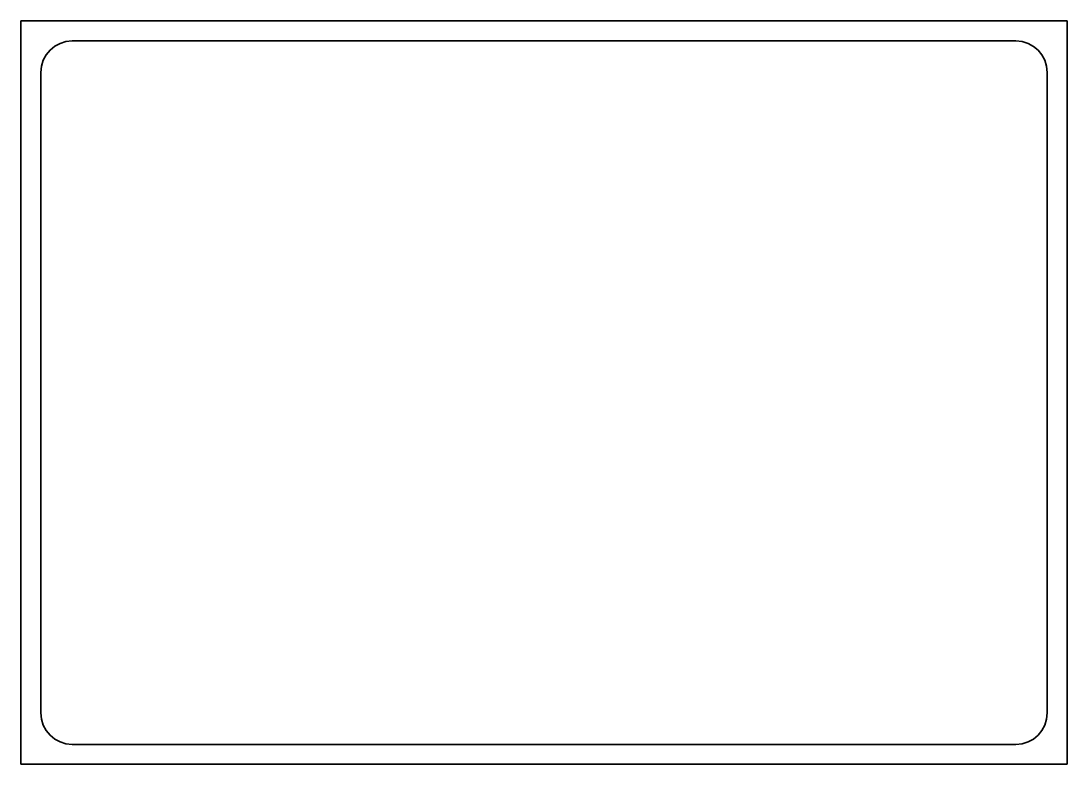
# Model space of a CAD drawing. Header units: millimetres. Extents: x -159 to 369, y -336 to 39.
import ezdxf

# ---------------------------------------------------------------- set-up
doc = ezdxf.new("R2010")
doc.units = ezdxf.units.MM
doc.header["$MEASUREMENT"] = 0
doc.layers.get('0').update_dxf_attribs({"lineweight": 0})
doc.layers.add('Safety', color=7, linetype='Continuous', lineweight=0)

msp = doc.modelspace()

# ---------------------------------------------------------------- linework, layer by layer
at = {"color": 240, "lineweight": 35, "true_color": 0xed2224}
msp.add_lwpolyline([(342.66, 28.69), (342.66, 28.69), (342.66, 28.69), (342.66, 28.69), (342.66, 28.69), (342.67, 28.69), (342.67, 28.69), (342.67, 28.69), (342.67, 28.69), (345.87, 28.36), (348.84, 27.44), (351.54, 25.97), (353.89, 24.04), (355.82, 21.69), (357.28, 18.99), (358.21, 16.01), (358.53, 12.82), (358.53, -27.54), (358.53, -67.89), (358.53, -108.24), (358.53, -148.6), (358.53, -188.95), (358.53, -229.3), (358.53, -269.66), (358.53, -310.01), (358.53, -310.01), (358.53, -310.01), (358.53, -310.02), (358.53, -310.02), (358.53, -310.02), (358.53, -310.02), (358.53, -310.02), (358.53, -310.02), (358.2, -313.22), (357.28, -316.2), (355.81, -318.89), (353.88, -321.24), (351.53, -323.18), (348.83, -324.64), (345.85, -325.56), (342.66, -325.88), (338.88, -325.88), (335.1, -325.88), (331.32, -325.88), (327.54, -325.88), (323.76, -325.88), (319.98, -325.88), (316.2, -325.88), (312.42, -325.88), (304.9, -325.88), (297.39, -325.88), (289.87, -325.88), (282.36, -325.88), (274.85, -325.88), (267.33, -325.88), (259.82, -325.88), (252.31, -325.88), (215.49, -325.88), (178.67, -325.88), (141.84, -325.88), (105.02, -325.88), (68.2, -325.88), (31.38, -325.88), (-5.44, -325.88), (-42.26, -325.88), (-49.77, -325.88), (-57.29, -325.88), (-64.8, -325.88), (-72.31, -325.88), (-79.83, -325.88), (-87.34, -325.88), (-94.85, -325.88), (-102.37, -325.88), (-106.15, -325.88), (-109.93, -325.88), (-113.71, -325.88), (-117.49, -325.88), (-121.27, -325.88), (-125.05, -325.88), (-128.83, -325.88), (-132.61, -325.88), (-132.61, -325.88), (-132.61, -325.88), (-132.61, -325.88), (-132.62, -325.88), (-132.62, -325.88), (-132.62, -325.88), (-132.62, -325.88), (-132.62, -325.88), (-135.82, -325.56), (-138.8, -324.63), (-141.49, -323.17), (-143.84, -321.23), (-145.77, -318.88), (-147.23, -316.19), (-148.16, -313.21), (-148.48, -310.01), (-148.48, -296.14), (-148.48, -259.57), (-148.48, -207.87), (-148.48, -148.6), (-148.48, -89.33), (-148.48, -37.63), (-148.48, -1.05), (-148.48, 12.82), (-148.48, 12.82), (-148.48, 12.82), (-148.48, 12.82), (-148.48, 12.82), (-148.48, 12.82), (-148.48, 12.83), (-148.48, 12.83), (-148.48, 12.83), (-148.16, 16.03), (-147.23, 19), (-145.77, 21.7), (-143.83, 24.04), (-141.48, 25.98), (-138.78, 27.44), (-135.81, 28.37), (-132.61, 28.69), (-128.83, 28.69), (-125.05, 28.69), (-121.27, 28.69), (-117.49, 28.69), (-113.71, 28.69), (-109.93, 28.69), (-106.15, 28.69), (-102.37, 28.69), (-94.85, 28.69), (-87.34, 28.69), (-79.83, 28.69), (-72.31, 28.69), (-64.8, 28.69), (-57.29, 28.69), (-49.77, 28.69), (-42.26, 28.69), (-5.44, 28.69), (31.38, 28.69), (68.2, 28.69), (105.02, 28.69), (141.84, 28.69), (178.67, 28.69), (215.49, 28.69), (252.31, 28.69), (263.6, 28.69), (274.89, 28.69), (286.19, 28.69), (297.48, 28.69), (308.78, 28.69), (320.07, 28.69), (331.36, 28.69)], close=True, dxfattribs=at)
at = {"layer": 'Safety', "color": 240, "lineweight": 35, "true_color": 0xed2224}
msp.add_lwpolyline([(368.5, -335.78), (-158.5, -335.78), (-158.5, 38.78), (368.5, 38.78)], close=True, dxfattribs=at)

doc.saveas('drawing.dxf')
